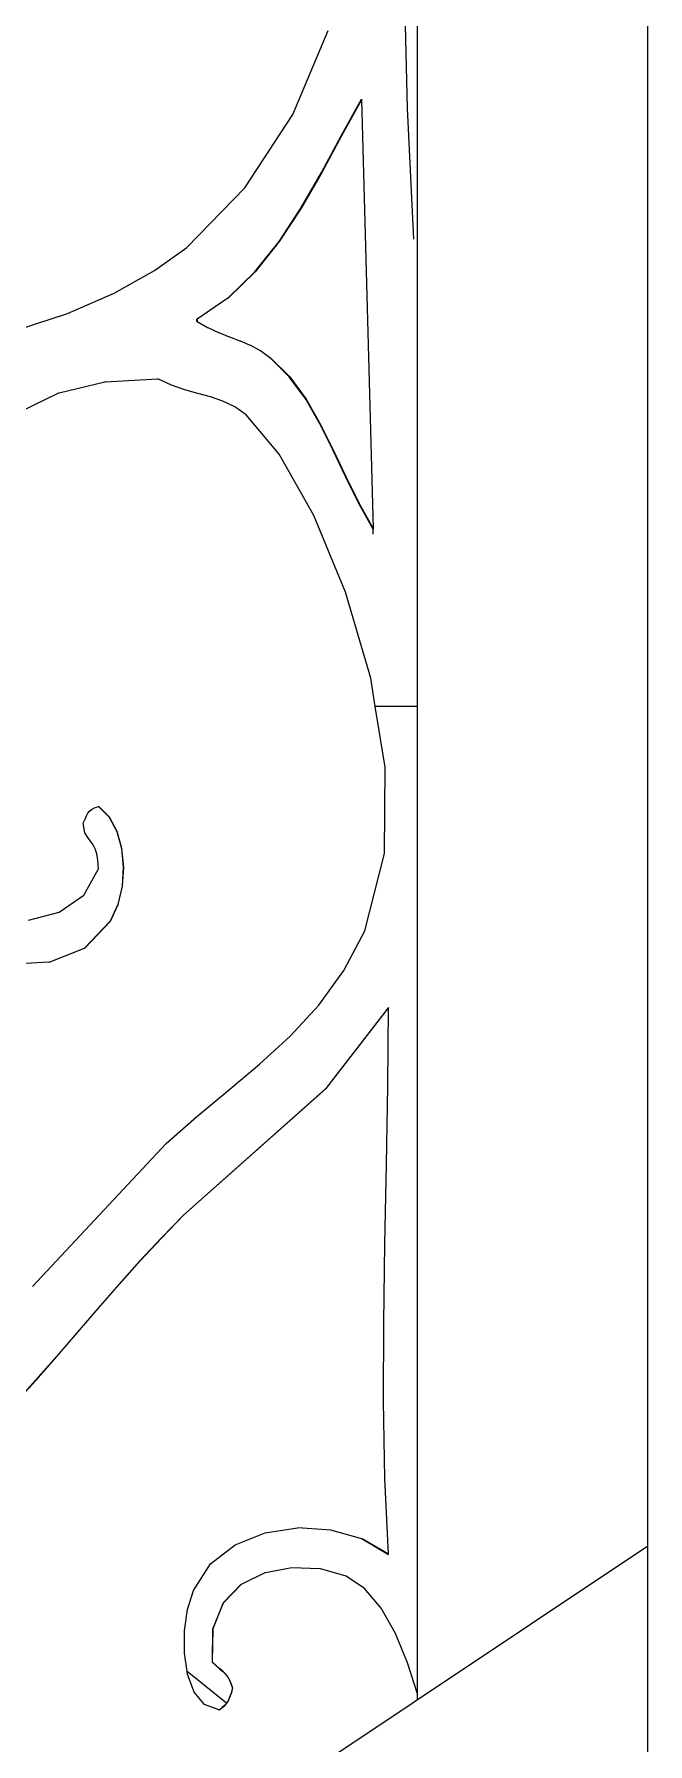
# Model space of a CAD drawing. Header units: inches. Extents: x -343 to 13887, y -13069 to -746.
# Drawn here: x 2816.23 to 2821.55, y -9220.88 to -9206.04 of the extents above; entities that cross this region are included whole.
import ezdxf

# ---------------------------------------------------------------- set-up
doc = ezdxf.new("R2010")
doc.units = ezdxf.units.IN
doc.header["$LTSCALE"] = 17
doc.header["$MEASUREMENT"] = 0
doc.layers.add('OUTLINE', color=1, linetype='Continuous', lineweight=25)

msp = doc.modelspace()

# ---------------------------------------------------------------- linework, layer by layer
for p, q in [((2819.44, -9205.552), (2819.467, -9206.686)), ((2819.469, -9206.686), (2819.443, -9205.552)), ((2818.473, -9206.741), (2818.779, -9206.01)), ((2818.894, -9206.926), (2819.069, -9206.608)), ((2819.069, -9206.608), (2819.07, -9206.611)), ((2819.07, -9206.611), (2819.069, -9206.612)), ((2819.07, -9206.611), (2819.069, -9206.613)), ((2818.056, -9207.377), (2818.473, -9206.741)), ((2819.069, -9206.613), (2818.897, -9206.926)), ((2819.069, -9206.613), (2819.171, -9210.334)), ((2819.467, -9206.686), (2819.469, -9206.686)), ((2819.467, -9206.686), (2819.52, -9207.822)), ((2819.523, -9207.822), (2819.469, -9206.686)), ((2818.721, -9207.244), (2818.894, -9206.926)), ((2818.897, -9206.926), (2818.724, -9207.244)), ((2818.894, -9206.926), (2818.897, -9206.926)), ((2818.544, -9207.552), (2818.721, -9207.244)), ((2818.724, -9207.244), (2818.546, -9207.552)), ((2818.721, -9207.244), (2818.724, -9207.244)), ((2817.552, -9207.894), (2818.056, -9207.377)), ((2818.354, -9207.842), (2818.544, -9207.552)), ((2818.546, -9207.552), (2818.356, -9207.842)), ((2818.544, -9207.552), (2818.546, -9207.552)), ((2817.274, -9208.093), (2817.552, -9207.894)), ((2818.144, -9208.106), (2818.354, -9207.842)), ((2818.356, -9207.842), (2818.147, -9208.106)), ((2818.354, -9207.842), (2818.356, -9207.842)), ((2816.923, -9208.29), (2817.274, -9208.093)), ((2817.909, -9208.333), (2818.144, -9208.106)), ((2818.147, -9208.106), (2817.912, -9208.333)), ((2818.144, -9208.106), (2818.147, -9208.106)), ((2816.518, -9208.468), (2816.923, -9208.29)), ((2817.909, -9208.333), (2817.643, -9208.516)), ((2817.909, -9208.333), (2817.912, -9208.333)), ((2816.082, -9208.61), (2816.518, -9208.468)), ((2817.64, -9208.537), (2817.64, -9208.516)), ((2817.64, -9208.516), (2817.643, -9208.516)), ((2817.64, -9208.537), (2817.643, -9208.537)), ((2817.643, -9208.516), (2817.643, -9208.537)), ((2817.643, -9208.537), (2817.733, -9208.59)), ((2817.733, -9208.59), (2817.736, -9208.59)), ((2817.736, -9208.59), (2817.827, -9208.633)), ((2817.827, -9208.633), (2817.83, -9208.633)), ((2817.83, -9208.633), (2817.92, -9208.669)), ((2817.92, -9208.669), (2817.923, -9208.669)), ((2817.923, -9208.669), (2818.013, -9208.704)), ((2818.013, -9208.704), (2818.016, -9208.704)), ((2818.016, -9208.704), (2818.103, -9208.742)), ((2818.103, -9208.742), (2818.106, -9208.742)), ((2818.106, -9208.742), (2818.19, -9208.789)), ((2818.19, -9208.789), (2818.193, -9208.789)), ((2818.193, -9208.789), (2818.274, -9208.848)), ((2818.443, -9209.017), (2818.274, -9208.848)), ((2818.274, -9208.848), (2818.276, -9208.848)), ((2818.276, -9208.848), (2818.446, -9209.017)), ((2816.445, -9209.155), (2816.841, -9209.06)), ((2816.844, -9209.06), (2816.841, -9209.06)), ((2816.844, -9209.06), (2817.302, -9209.035)), ((2817.419, -9209.09), (2817.302, -9209.035)), ((2817.535, -9209.13), (2817.419, -9209.09)), ((2817.649, -9209.162), (2817.535, -9209.13)), ((2818.585, -9209.211), (2818.443, -9209.017)), ((2818.443, -9209.017), (2818.446, -9209.017)), ((2818.446, -9209.017), (2818.588, -9209.211)), ((2816.105, -9209.321), (2816.442, -9209.155)), ((2816.442, -9209.155), (2816.445, -9209.155)), ((2817.759, -9209.192), (2817.649, -9209.162)), ((2817.867, -9209.228), (2817.759, -9209.192)), ((2817.969, -9209.277), (2817.867, -9209.228)), ((2818.067, -9209.346), (2817.969, -9209.277)), ((2818.709, -9209.424), (2818.585, -9209.211)), ((2818.585, -9209.211), (2818.588, -9209.211)), ((2818.588, -9209.211), (2818.712, -9209.424)), ((2818.356, -9209.689), (2818.067, -9209.346)), ((2818.821, -9209.65), (2818.709, -9209.424)), ((2818.709, -9209.424), (2818.712, -9209.424)), ((2818.712, -9209.424), (2818.824, -9209.65)), ((2818.656, -9210.22), (2818.356, -9209.689)), ((2818.931, -9209.882), (2818.821, -9209.65)), ((2818.821, -9209.65), (2818.824, -9209.65)), ((2818.824, -9209.65), (2818.934, -9209.882)), ((2819.045, -9210.115), (2818.931, -9209.882)), ((2818.931, -9209.882), (2818.934, -9209.882)), ((2818.934, -9209.882), (2819.048, -9210.115)), ((2819.171, -9210.339), (2819.045, -9210.115)), ((2819.045, -9210.115), (2819.048, -9210.115)), ((2819.048, -9210.115), (2819.171, -9210.334)), ((2818.932, -9210.885), (2818.656, -9210.22)), ((2819.171, -9210.334), (2819.171, -9210.339)), ((2819.172, -9210.341), (2819.171, -9210.339)), ((2819.172, -9210.383), (2819.172, -9210.341)), ((2819.15, -9211.631), (2818.932, -9210.885)), ((2819.189, -9211.878), (2819.15, -9211.631)), ((2819.274, -9212.405), (2819.189, -9211.878)), ((2819.555, -9211.878), (2819.189, -9211.878)), ((2819.268, -9213.154), (2819.274, -9212.405)), ((2816.67, -9212.856), (2816.682, -9212.828)), ((2816.682, -9212.828), (2816.694, -9212.804)), ((2816.694, -9212.804), (2816.708, -9212.786)), ((2816.708, -9212.786), (2816.726, -9212.771)), ((2816.726, -9212.771), (2816.751, -9212.758)), ((2816.751, -9212.758), (2816.786, -9212.747)), ((2816.786, -9212.747), (2816.789, -9212.747)), ((2816.786, -9212.747), (2816.878, -9212.839)), ((2816.881, -9212.839), (2816.789, -9212.747)), ((2816.878, -9212.839), (2816.945, -9212.963)), ((2816.878, -9212.839), (2816.881, -9212.839)), ((2816.948, -9212.963), (2816.881, -9212.839)), ((2816.654, -9212.892), (2816.67, -9212.856)), ((2816.669, -9212.975), (2816.654, -9212.892)), ((2816.695, -9213.014), (2816.669, -9212.975)), ((2816.945, -9212.963), (2816.986, -9213.111)), ((2816.945, -9212.963), (2816.948, -9212.963)), ((2816.989, -9213.111), (2816.948, -9212.963)), ((2816.718, -9213.048), (2816.695, -9213.014)), ((2816.739, -9213.079), (2816.718, -9213.048)), ((2816.757, -9213.114), (2816.739, -9213.079)), ((2816.771, -9213.157), (2816.757, -9213.114)), ((2816.986, -9213.111), (2816.989, -9213.111)), ((2816.986, -9213.111), (2817.002, -9213.272)), ((2817.005, -9213.272), (2816.989, -9213.111)), ((2816.659, -9213.515), (2816.786, -9213.286)), ((2816.781, -9213.213), (2816.771, -9213.157)), ((2816.786, -9213.286), (2816.781, -9213.213)), ((2817.002, -9213.272), (2816.991, -9213.438)), ((2816.994, -9213.438), (2817.005, -9213.272)), ((2817.002, -9213.272), (2817.005, -9213.272)), ((2819.098, -9213.825), (2819.268, -9213.154)), ((2816.446, -9213.662), (2816.659, -9213.515)), ((2816.991, -9213.438), (2816.954, -9213.597)), ((2816.957, -9213.597), (2816.994, -9213.438)), ((2816.991, -9213.438), (2816.994, -9213.438)), ((2816.18, -9213.731), (2816.446, -9213.662)), ((2816.954, -9213.597), (2816.889, -9213.742)), ((2816.892, -9213.742), (2816.957, -9213.597)), ((2816.954, -9213.597), (2816.957, -9213.597)), ((2816.889, -9213.742), (2816.664, -9213.976)), ((2816.667, -9213.976), (2816.892, -9213.742)), ((2816.889, -9213.742), (2816.892, -9213.742)), ((2818.917, -9214.169), (2819.098, -9213.825)), ((2816.358, -9214.098), (2816.664, -9213.976)), ((2816.664, -9213.976), (2816.667, -9213.976)), ((2816.355, -9214.098), (2816.006, -9214.117)), ((2816.355, -9214.098), (2816.358, -9214.098)), ((2818.698, -9214.471), (2818.917, -9214.169)), ((2818.451, -9214.739), (2818.698, -9214.471)), ((2819.304, -9214.489), (2818.76, -9215.194)), ((2818.762, -9215.194), (2819.304, -9214.493)), ((2819.299, -9215.169), (2819.304, -9214.493)), ((2819.304, -9214.493), (2819.304, -9214.489)), ((2818.185, -9214.983), (2818.451, -9214.739)), ((2817.91, -9215.214), (2818.185, -9214.983)), ((2818.76, -9215.194), (2817.523, -9216.293)), ((2817.525, -9216.293), (2818.762, -9215.194)), ((2817.637, -9215.44), (2817.91, -9215.214)), ((2818.762, -9215.194), (2818.76, -9215.194)), ((2819.287, -9215.854), (2819.299, -9215.169)), ((2817.375, -9215.671), (2817.637, -9215.44)), ((2816.215, -9216.912), (2817.375, -9215.671)), ((2819.272, -9216.541), (2819.287, -9215.854)), ((2817.523, -9216.293), (2817.333, -9216.488)), ((2817.335, -9216.488), (2817.525, -9216.293)), ((2817.523, -9216.293), (2817.525, -9216.293)), ((2817.333, -9216.488), (2817.146, -9216.688)), ((2817.149, -9216.688), (2817.335, -9216.488)), ((2817.333, -9216.488), (2817.335, -9216.488)), ((2819.262, -9217.226), (2819.272, -9216.541)), ((2817.146, -9216.688), (2816.963, -9216.894)), ((2816.966, -9216.894), (2817.149, -9216.688)), ((2817.146, -9216.688), (2817.149, -9216.688)), ((2816.963, -9216.894), (2816.782, -9217.102)), ((2816.785, -9217.102), (2816.966, -9216.894)), ((2816.963, -9216.894), (2816.966, -9216.894)), ((2816.782, -9217.102), (2816.602, -9217.311)), ((2816.605, -9217.311), (2816.785, -9217.102)), ((2816.782, -9217.102), (2816.785, -9217.102)), ((2819.26, -9217.906), (2819.262, -9217.226)), ((2816.602, -9217.311), (2816.422, -9217.519)), ((2816.425, -9217.519), (2816.605, -9217.311)), ((2816.602, -9217.311), (2816.605, -9217.311)), ((2816.422, -9217.519), (2816.241, -9217.724)), ((2816.244, -9217.724), (2816.425, -9217.519)), ((2816.422, -9217.519), (2816.425, -9217.519)), ((2816.241, -9217.724), (2816.144, -9217.833)), ((2816.147, -9217.833), (2816.244, -9217.724)), ((2816.241, -9217.724), (2816.244, -9217.724)), ((2819.273, -9218.578), (2819.26, -9217.906)), ((2819.304, -9219.236), (2819.273, -9218.578)), ((2817.974, -9219.154), (2818.233, -9219.05)), ((2818.233, -9219.05), (2818.515, -9219.007)), ((2818.515, -9219.007), (2818.518, -9219.007)), ((2818.802, -9219.025), (2818.518, -9219.007)), ((2818.802, -9219.025), (2818.804, -9219.025)), ((2819.071, -9219.102), (2818.804, -9219.025)), ((2817.76, -9219.32), (2817.974, -9219.154)), ((2819.071, -9219.102), (2819.074, -9219.102)), ((2819.304, -9219.236), (2819.074, -9219.102)), ((2819.074, -9219.102), (2819.304, -9219.238)), ((2817.611, -9219.549), (2817.76, -9219.32)), ((2818.235, -9219.394), (2818.465, -9219.349)), ((2818.465, -9219.349), (2818.706, -9219.36)), ((2818.936, -9219.425), (2818.706, -9219.36)), ((2819.304, -9219.238), (2819.304, -9219.236)), ((2818.026, -9219.496), (2817.869, -9219.658)), ((2817.871, -9219.658), (2818.029, -9219.496)), ((2818.026, -9219.496), (2818.029, -9219.496)), ((2818.029, -9219.496), (2818.232, -9219.394)), ((2818.232, -9219.394), (2818.235, -9219.394)), ((2819.097, -9219.532), (2818.936, -9219.425)), ((2817.56, -9219.714), (2817.611, -9219.549)), ((2817.869, -9219.658), (2817.778, -9219.883)), ((2817.78, -9219.883), (2817.871, -9219.658)), ((2817.869, -9219.658), (2817.871, -9219.658)), ((2819.239, -9219.704), (2819.097, -9219.532)), ((2817.533, -9219.901), (2817.56, -9219.714)), ((2819.364, -9219.924), (2819.239, -9219.704)), ((2817.532, -9220.095), (2817.533, -9219.901)), ((2817.778, -9219.883), (2817.773, -9220.171)), ((2817.776, -9220.171), (2817.78, -9219.883)), ((2817.778, -9219.883), (2817.78, -9219.883)), ((2819.469, -9220.177), (2819.364, -9219.924)), ((2817.555, -9220.252), (2817.532, -9220.095)), ((2817.559, -9220.277), (2817.555, -9220.252)), ((2817.898, -9220.529), (2817.555, -9220.252)), ((2817.773, -9220.171), (2817.776, -9220.171)), ((2817.773, -9220.171), (2817.808, -9220.205)), ((2817.81, -9220.205), (2817.776, -9220.171)), ((2817.808, -9220.205), (2817.81, -9220.205)), ((2817.808, -9220.205), (2817.838, -9220.23)), ((2817.84, -9220.23), (2817.81, -9220.205)), ((2817.838, -9220.23), (2817.84, -9220.23)), ((2817.838, -9220.23), (2817.864, -9220.25)), ((2817.867, -9220.25), (2817.84, -9220.23)), ((2817.864, -9220.25), (2817.867, -9220.25)), ((2817.864, -9220.25), (2817.887, -9220.272)), ((2817.89, -9220.272), (2817.867, -9220.25)), ((2819.556, -9220.448), (2819.469, -9220.177)), ((2817.616, -9220.431), (2817.559, -9220.277)), ((2817.887, -9220.272), (2817.89, -9220.272)), ((2817.887, -9220.272), (2817.909, -9220.301)), ((2817.912, -9220.301), (2817.89, -9220.272)), ((2817.909, -9220.301), (2817.912, -9220.301)), ((2817.909, -9220.301), (2817.929, -9220.342)), ((2817.932, -9220.342), (2817.912, -9220.301)), ((2817.929, -9220.342), (2817.932, -9220.342)), ((2817.929, -9220.342), (2817.95, -9220.399)), ((2817.953, -9220.399), (2817.932, -9220.342)), ((2817.95, -9220.399), (2817.937, -9220.442)), ((2817.94, -9220.442), (2817.953, -9220.399)), ((2817.95, -9220.399), (2817.953, -9220.399)), ((2817.707, -9220.54), (2817.616, -9220.431)), ((2817.832, -9220.586), (2817.707, -9220.54)), ((2817.883, -9220.546), (2817.861, -9220.566)), ((2817.864, -9220.566), (2817.886, -9220.546)), ((2817.898, -9220.529), (2817.883, -9220.546)), ((2817.883, -9220.546), (2817.886, -9220.546)), ((2817.886, -9220.546), (2817.903, -9220.526)), ((2817.9, -9220.526), (2817.898, -9220.529)), ((2817.914, -9220.503), (2817.9, -9220.526)), ((2817.9, -9220.526), (2817.903, -9220.526)), ((2817.903, -9220.526), (2817.916, -9220.503)), ((2817.925, -9220.476), (2817.914, -9220.503)), ((2817.914, -9220.503), (2817.916, -9220.503)), ((2817.916, -9220.503), (2817.928, -9220.476)), ((2817.937, -9220.442), (2817.925, -9220.476)), ((2817.925, -9220.476), (2817.928, -9220.476)), ((2817.928, -9220.476), (2817.94, -9220.442)), ((2817.937, -9220.442), (2817.94, -9220.442)), ((2817.832, -9220.586), (2817.835, -9220.586)), ((2817.833, -9220.585), (2817.835, -9220.586)), ((2817.835, -9220.586), (2817.861, -9220.566)), ((2817.861, -9220.566), (2817.864, -9220.566))]:
    msp.add_line(p, q)
at = {"layer": 'OUTLINE'}
for p, q in [((2821.555, -9231.163), (2821.555, -9119.163)), ((2819.555, -9220.496), (2819.555, -9124.179)), ((2803.555, -9231.163), (2821.555, -9219.163))]:
    msp.add_line(p, q, dxfattribs=at)

doc.saveas('drawing.dxf')
